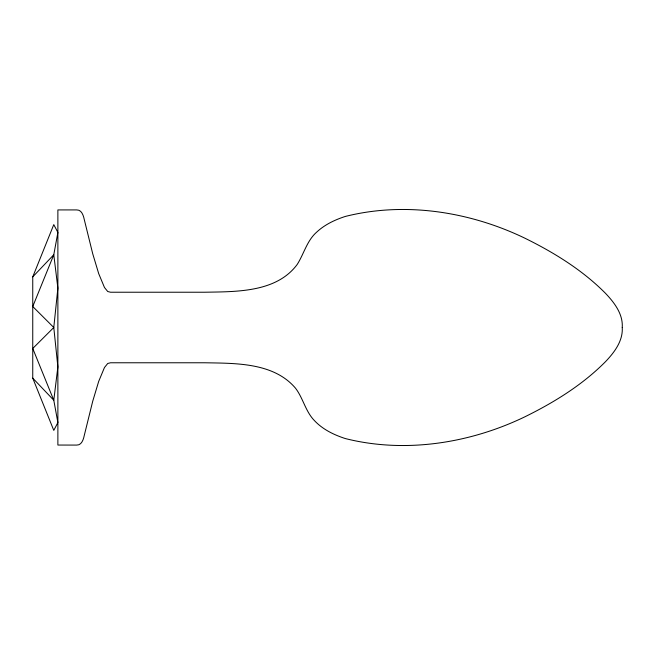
<?xml version="1.0" encoding="UTF-8"?>
<svg xmlns="http://www.w3.org/2000/svg" width="655" height="655" viewBox="0 0 655 655"><rect width="100%" height="100%" fill="white"/><g stroke="black" fill="none" stroke-linecap="round" stroke-linejoin="round"><path stroke-width="0.98" d="M32.75 276.86L53.784 224.616L57.877 232.451L53.784 254.754L32.75 306.524L53.784 327.5L57.877 366.874L53.784 400.246L57.877 422.549L53.784 430.384L32.75 378.14L32.75 276.86L53.784 254.754L57.877 288.126L53.784 327.5L32.75 348.476L53.784 400.246L32.75 378.14M622.25 327.5C623.093 340.96 614.308 352.447 605.507 361.666C582.483 384.903 554.253 402.334 525.064 416.719C470.003 443.345 404.97 453.62 345.242 438.539C333.911 434.846 322.743 429.443 314.482 420.649C305.5 411.52 303.191 398.256 295.544 388.235C273.651 362.387 235.432 363.345 204.614 362.772L110.548 362.772L107.731 363.484L104.472 367.504L98.692 381.398L92.732 401.212L84.217 435.673C83.422 439.53 81.597 445.343 76.692 445.081L57.877 445.048L57.877 209.919L76.692 209.919C81.597 209.657 83.422 215.47 84.217 219.327L92.732 253.788L98.692 273.602L104.472 287.496L107.731 291.516L110.548 292.228L204.614 292.228C236.037 291.647 276.279 292.662 297.198 264.464C303.969 253.829 306.925 240.631 316.758 232.058C324.782 224.591 334.91 219.826 345.242 216.461C404.97 201.38 470.003 211.655 525.064 238.281C554.253 252.666 582.483 270.097 605.507 293.334C614.284 302.569 623.126 314.015 622.25 327.5"/></g></svg>
